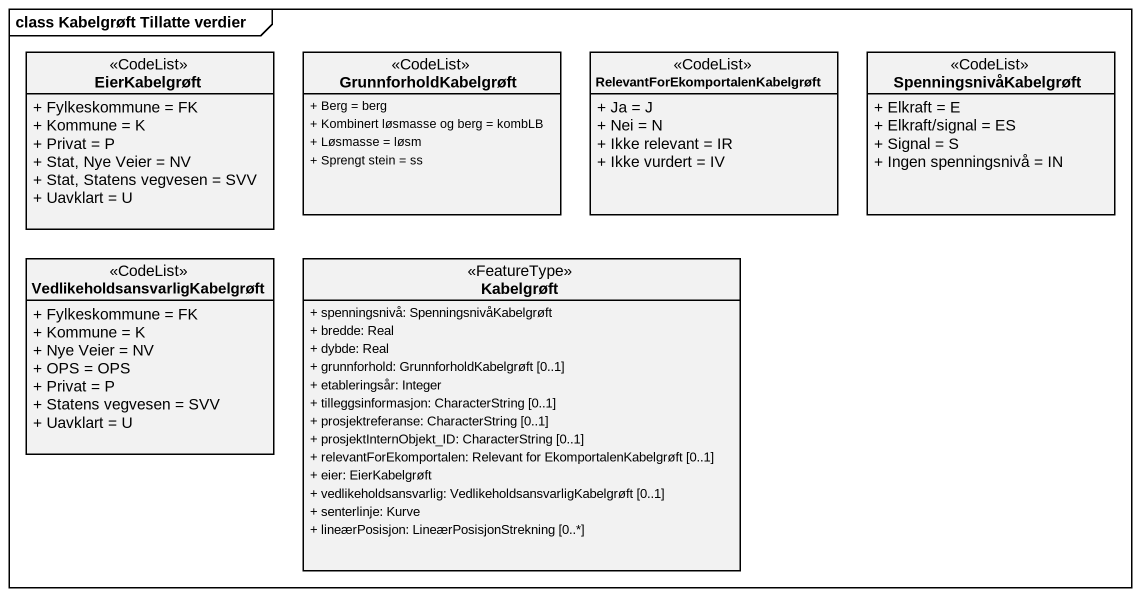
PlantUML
@startuml
mainframe class Kabelgrøft Tillatte verdier
hide circle
hide empty members
skinparam classAttributeIconSize 0
class EierKabelgrøft <<CodeList>> {
  + Fylkeskommune = FK
  + Kommune = K
  + Privat = P
  + Stat, Nye Veier = NV
  + Stat, Statens vegvesen = SVV
  + Uavklart = U
}
class GrunnforholdKabelgrøft <<CodeList>> {
  + Berg = berg
  + Kombinert løsmasse og berg = kombLB
  + Løsmasse = løsm
  + Sprengt stein = ss
}
class "RelevantForEkomportalenKabelgrøft" as RelevantForEkomportalenKabel <<CodeList>> {
  + Ja = J
  + Nei = N
  + Ikke relevant = IR
  + Ikke vurdert = IV
}
class SpenningsnivåKabelgrøft <<CodeList>> {
  + Elkraft = E
  + Elkraft/signal = ES
  + Signal = S
  + Ingen spenningsnivå = IN
}
class "VedlikeholdsansvarligKabelgrøft" as VedlikeholdsansvarligKabelgr <<CodeList>> {
  + Fylkeskommune = FK
  + Kommune = K
  + Nye Veier = NV
  + OPS = OPS
  + Privat = P
  + Statens vegvesen = SVV
  + Uavklart = U
}
class Kabelgrøft <<FeatureType>> {
  + spenningsnivå: SpenningsnivåKabelgrøft
  + bredde: Real
  + dybde: Real
  + grunnforhold: GrunnforholdKabelgrøft [0..1]
  + etableringsår: Integer
  + tilleggsinformasjon: CharacterString [0..1]
  + prosjektreferanse: CharacterString [0..1]
  + prosjektInternObjekt_ID: CharacterString [0..1]
  + relevantForEkomportalen: Relevant for EkomportalenKabelgrøft [0..1]
  + eier: EierKabelgrøft
  + vedlikeholdsansvarlig: VedlikeholdsansvarligKabelgrøft [0..1]
  + senterlinje: Kurve
  + lineærPosisjon: LineærPosisjonStrekning [0..*]
}
@enduml
